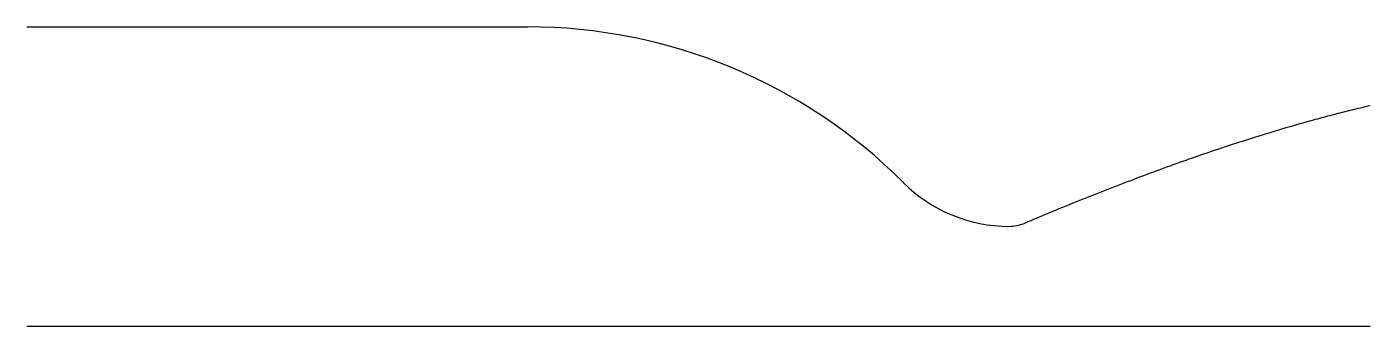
# Model space of a CAD drawing. Header units: millimetres. Extents: x -166 to 61, y 0 to 51.
import ezdxf

# ---------------------------------------------------------------- set-up
doc = ezdxf.new("R2010")
doc.units = ezdxf.units.MM
doc.layers.add('CENTERLINE', color=1, linetype='Continuous')
doc.layers.add('WALL_UPPER', color=5, linetype='Continuous')

msp = doc.modelspace()

# ---------------------------------------------------------------- linework, layer by layer
at = {"layer": 'CENTERLINE'}
msp.add_line((-166.08, 0), (61.04, 0), dxfattribs=at)
at = {"layer": 'WALL_UPPER'}
msp.add_line((-166.08, 50.61), (-81.45, 50.61), dxfattribs=at)
for centre, radius, start, end in [((-81.45, -39.28), 89.89, 45, 90), ((0, 42.17), 25.3, -135, -90), ((0, 23.31), 6.44, -90, -67)]:
    msp.add_arc(centre, radius, start, end, dxfattribs=at)
msp.add_open_spline([(2.52, 17.38), (35.68, 31.46), (61.04, 37.31)], degree=2, dxfattribs=at)

doc.saveas('drawing.dxf')
